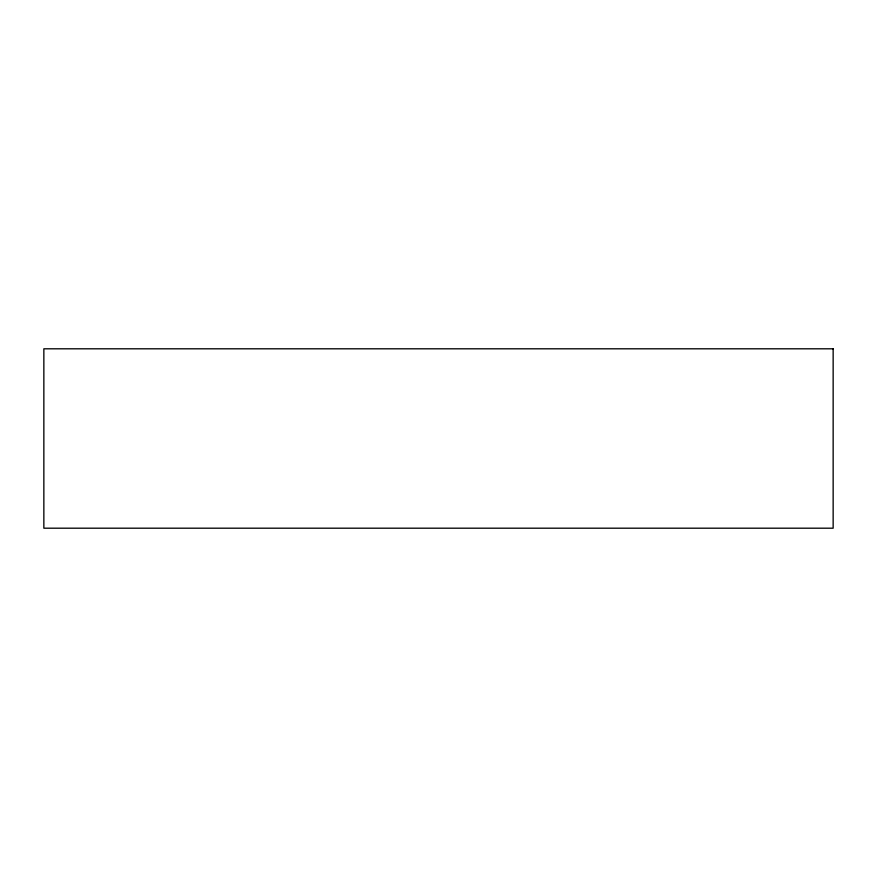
<?xml version="1.0" encoding="UTF-8"?>
<svg xmlns="http://www.w3.org/2000/svg" width="877" height="877" viewBox="0 0 877 877"><rect width="100%" height="100%" fill="white"/><g stroke="black" fill="none" stroke-linecap="round" stroke-linejoin="round"><path stroke-width="1.32" d="M833.15 348.805L43.85 348.805L43.85 528.195L833.15 528.195L833.15 348.805"/></g></svg>
